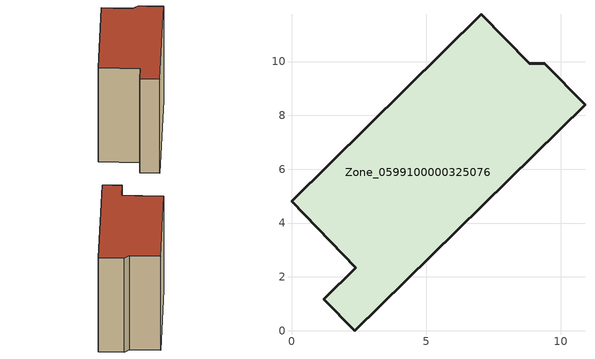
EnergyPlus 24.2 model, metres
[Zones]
Zone_0599100000325076
 floor ground (C_G): 1.19,1.17 2.39,2.35 0,4.82 7.04,11.76 8.84,9.94 9.41,9.92 10.9,8.4 2.35,0 z0
 wall outside (C_F): 2.39,2.35 1.19,1.17 2.35,0 10.9,8.4 9.41,9.92 8.84,9.94 7.04,11.76 0,4.82 2.39,2.35 z0:8.84
 roof outside (C_R): 7.04,11.76 0,4.82 2.39,2.35 1.19,1.17 2.35,0 10.9,8.4 9.41,9.92 8.84,9.94 z8.84
[BUILDING]
Pand.0599100000325076: North Axis=0; Terrain=City; Loads Convergence Tolerance Value=0.04; Temperature Convergence Tolerance Value=0.4; Solar Distribution=FullExterior; Maximum Number of Warmup Days=25; Minimum Number of Warmup Days=1
[Site:Location]
Rotterdam.The.Hague.AP_ZH_NLD Design_Conditions: Latitude=51.96; Longitude=4.45; Time Zone=1; Elevation=-4.5
[SITE:GROUNDTEMPERATURE:BUILDINGSURFACE]
18, 18, 18, 18, 18, 18, 18, 18, 18, 18, 18, 18
[MATERIAL] Thermal Absorptance=0.9; Solar Absorptance=0.7; Visible Absorptance=0.7
Name | Roughness | Thickness | Conductivity | Density | Specific Heat
G.TI.1992-2005 | MediumSmooth | 0.15 | 0.06 | 540 | 1210
F.TI.1992-2005 | Rough | 0.3 | 0.12 | 1920 | 840
R.TI.1992-2005 | MediumRough | 0.2 | 0.08 | 1500 | 1000
[CONSTRUCTION]
C_G: G.TI.1992-2005
C_F: F.TI.1992-2005
C_R: R.TI.1992-2005
[ZONE]
Zone_0599100000325076: Type=1; Multiplier=1; Ceiling Height=Autocalculate; Volume=Autocalculate; Floor Area=autocalculate; Part of Total Floor Area=Yes
[ZONEINFILTRATION:DESIGNFLOWRATE]
Infil_Zone_0599100000325076: Zone or ZoneList or Space or SpaceList=Zone_0599100000325076; Schedule=AlwaysOn; Design Flow Rate Calculation Method=Flow/Area; Flow Rate per Floor Area=0.0015; Constant Term Coefficient=1; Temperature Term Coefficient=0; Velocity Term Coefficient=0; Velocity Squared Term Coefficient=0
[HVACTEMPLATE:ZONE:IDEALLOADSAIRSYSTEM]
Zone_0599100000325076: Maximum Heating Supply Air Temperature=50; Minimum Cooling Supply Air Temperature=13; Maximum Heating Supply Air Humidity Ratio=0.0156; Minimum Cooling Supply Air Humidity Ratio=0.0077; Heating Limit=NoLimit; Cooling Limit=NoLimit; Dehumidification Control Type=ConstantSensibleHeatRatio; Cooling Sensible Heat Ratio=0.7; Dehumidification Setpoint=60; Humidification Control Type=None; Humidification Setpoint=30; Outdoor Air Method=None; Outdoor Air Flow Rate per Person=0.00944; Outdoor Air Flow Rate per Zone Floor Area=0; Outdoor Air Flow Rate per Zone=0; Demand Controlled Ventilation Type=None; Outdoor Air Economizer Type=NoEconomizer; Heat Recovery Type=None; Sensible Heat Recovery Effectiveness=0.7; Latent Heat Recovery Effectiveness=0.65
[ZONECONTROL:THERMOSTAT]
ThermostatControl_Zone_0599100000325076: Zone or ZoneList=Zone_0599100000325076; Control Type Schedule=DualSetpointControlType; Control 1=Thermostat_Zone_0599100000325076; Temperature Difference Between Cutout And Setpoint=0
[THERMOSTATSETPOINT:DUALSETPOINT]
Thermostat_Zone_0599100000325076: Heating Setpoint Temperature Schedule=HeatingSetpoint_Zone_0599100000325076; Cooling Setpoint Temperature Schedule=CoolingSetpoint_Zone_0599100000325076
[SCHEDULE:COMPACT]
HeatingSetpoint_Zone_0599100000325076: Through: 12/31, For: AllDays, Until: 24:00, 21
CoolingSetpoint_Zone_0599100000325076: Through: 12/31, For: AllDays, Until: 24:00, 24
DualSetpointControlType: Through: 12/31, For: AllDays, Until: 24:00, 4
AlwaysOn: Through: 12/31, For: AllDays, Until: 24:00, 1
